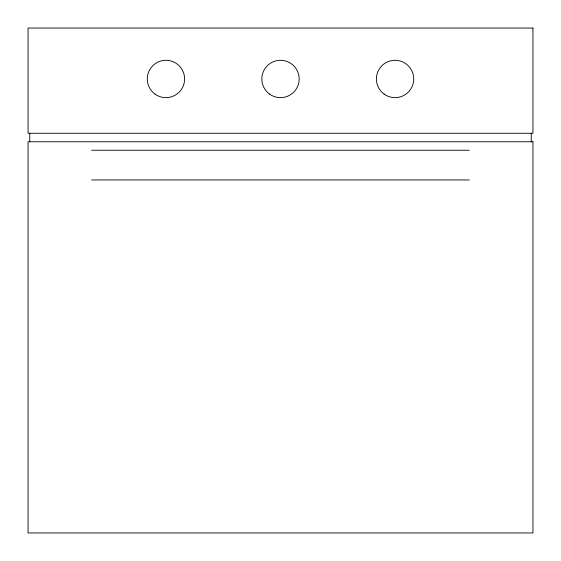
<?xml version="1.0" encoding="UTF-8"?>
<svg xmlns="http://www.w3.org/2000/svg" width="561" height="561" viewBox="0 0 561 561"><rect width="100%" height="100%" fill="white"/><g stroke="black" fill="none" stroke-linecap="round" stroke-linejoin="round"><path stroke-width="0.84" d="M91.695 150.243L469.305 150.243M91.695 179.948L469.305 179.948M531.253 133.273L531.253 141.758M29.747 133.273L29.747 141.758M532.95 28.05L28.05 28.05L28.05 133.273L532.95 133.273L532.95 28.05M532.95 141.758L28.05 141.758L28.05 532.95L532.95 532.95L532.95 141.758M269.525 94.066A18.667 18.667 0 0 0 299.069 80.917A18.667 18.667 0 0 0 272.905 61.906A18.667 18.667 0 0 0 269.525 94.066M384.082 94.066A18.667 18.667 0 0 0 413.625 80.917A18.667 18.667 0 0 0 387.462 61.906A18.667 18.667 0 0 0 384.082 94.066M154.969 94.066A18.667 18.667 0 0 0 184.506 80.917A18.667 18.667 0 0 0 158.349 61.906A18.667 18.667 0 0 0 154.969 94.066"/></g></svg>
